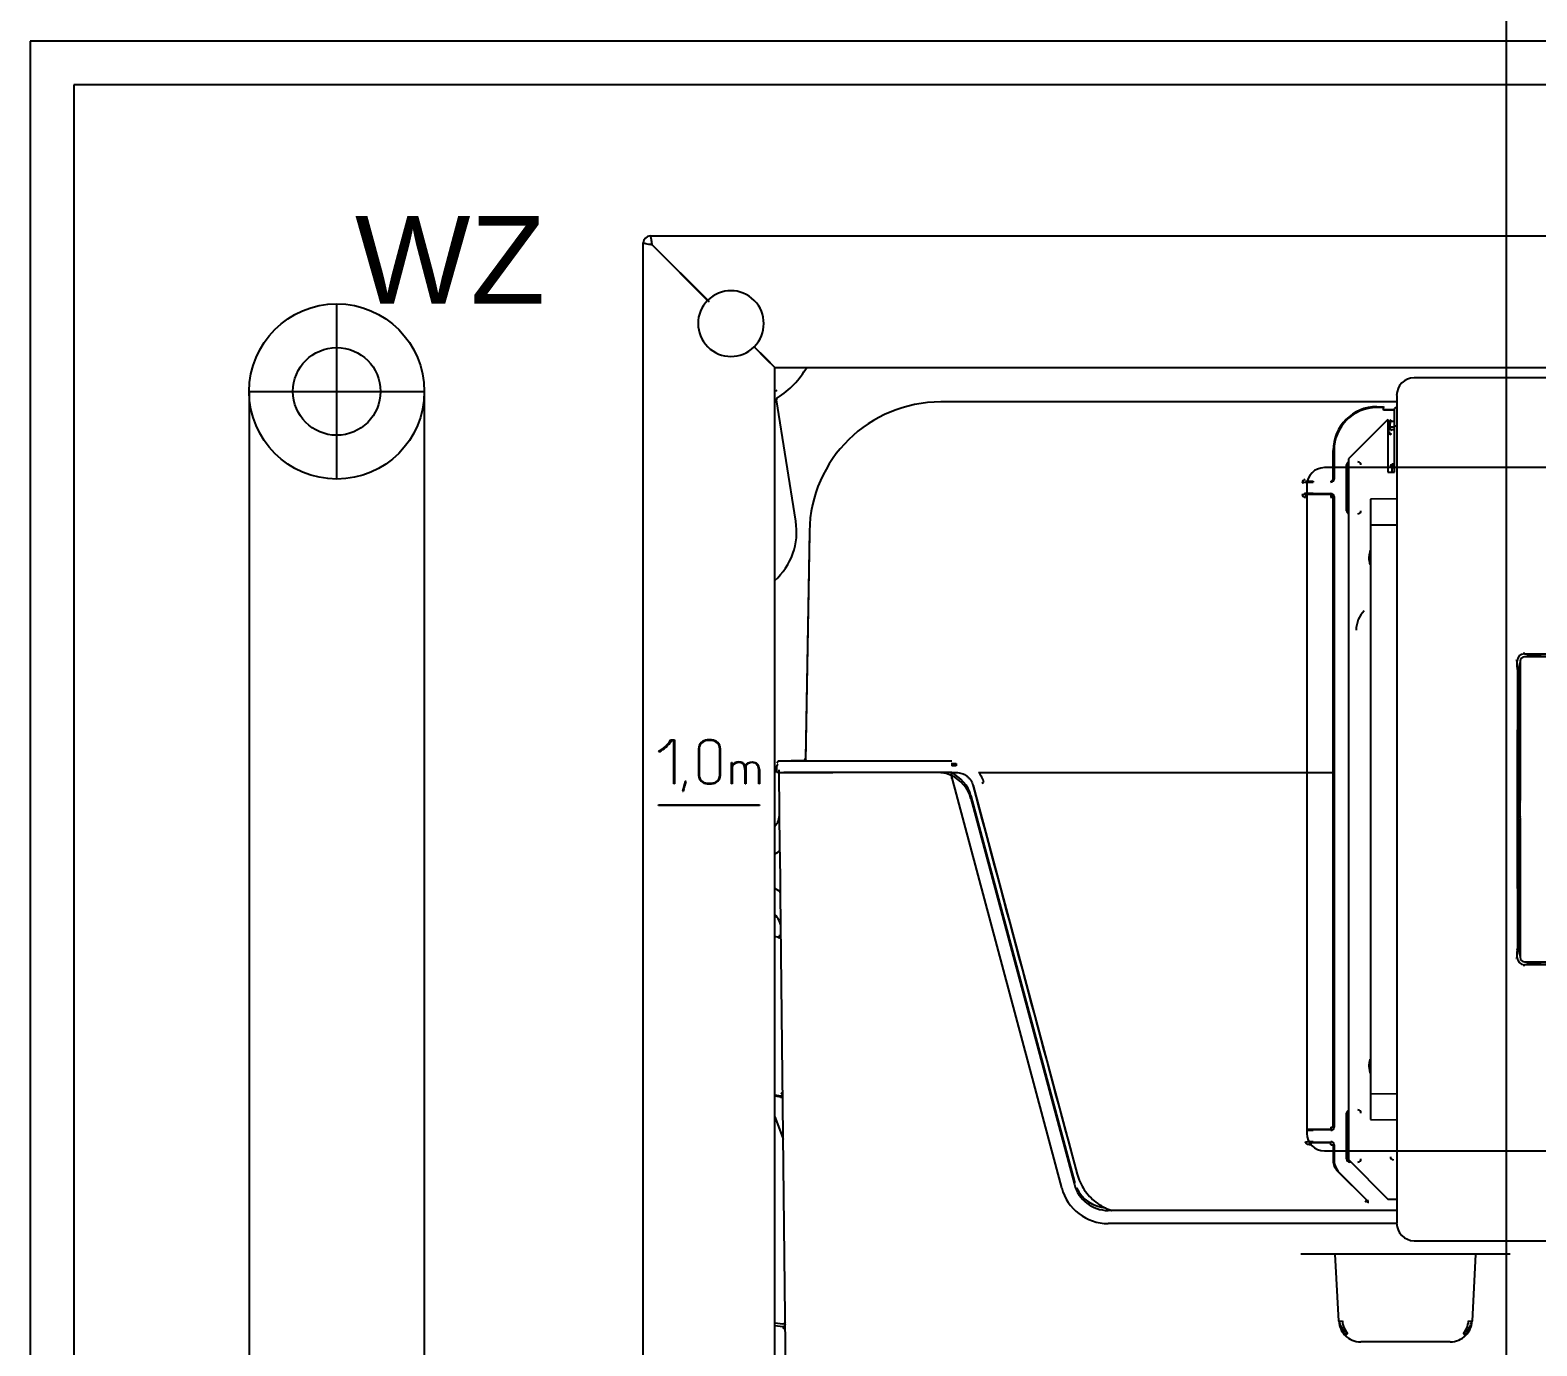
# Model space of a CAD drawing. Header units: millimetres. Extents: x 976 to 9349, y -1578 to 2211.
# Drawn here: x 5811.3 to 5845.7, y 546.95 to 576.99 of the extents above; entities that cross this region are included whole.
import ezdxf

# ---------------------------------------------------------------- set-up
doc = ezdxf.new("R2010")
doc.units = ezdxf.units.MM
for name, color, linetype in [('Inst - woda', 220, 'Continuous'), ('Płytki', 254, 'Continuous'), ('Wbudowane', 175, 'Continuous'), ('Ściany', 7, 'Continuous')]:
    doc.layers.add(name, color=color, linetype=linetype)

# ---------------------------------------------------------------- blocks, each defined once
blk = doc.blocks.new('Z$W@#2519')
at = {"linetype": 'Continuous'}
for p, q in [((15.2, 19.7), (0.4, 19.7)), ((0, 19.3), (0, 0.4)), ((15.6, 0.4), (15.6, 19.3)), ((4.417, 14.9), (4.553, 14.9)), ((7.601, 14.83), (4.42, 14.83)), ((6.7, 14.88), (4.522, 14.88)), ((5.995, 14.89), (4.595, 14.89)), ((4.61, 14.898), (4.602, 14.9)), ((5.998, 14.9), (5.99, 14.898)), ((9.553, 14.9), (6.047, 14.9)), ((6.431, 14.9), (6.516, 14.896)), ((8.892, 14.892), (6.707, 14.892)), ((6.835, 14.887), (6.715, 14.887)), ((7.473, 14.88), (6.85, 14.88)), ((7.473, 14.88), (7.573, 14.88)), ((7.576, 14.88), (7.573, 14.88)), ((7.578, 14.84), (7.578, 14.86)), ((7.621, 14.83), (7.646, 14.835)), ((7.696, 14.836), (7.904, 14.836)), ((7.954, 14.835), (7.979, 14.83)), ((11.18, 14.83), (7.999, 14.83)), ((8.022, 14.86), (8.022, 14.84)), ((8.027, 14.88), (8.024, 14.88)), ((8.027, 14.88), (8.127, 14.88)), ((8.75, 14.88), (8.127, 14.88)), ((8.885, 14.887), (8.765, 14.887)), ((11.078, 14.88), (8.9, 14.88)), ((8.905, 14.893), (9.084, 14.896)), ((9.084, 14.896), (9.169, 14.9)), ((9.61, 14.898), (9.602, 14.9)), ((11.005, 14.89), (9.605, 14.89)), ((10.99, 14.898), (10.998, 14.9)), ((11.047, 14.9), (11.183, 14.9)), ((4.25, 10.979), (4.25, 14.733)), ((4.272, 14.63), (4.272, 14.055)), ((4.32, 14.73), (4.32, 12)), ((11.28, 12), (11.28, 14.73)), ((11.328, 14.055), (11.328, 14.63)), ((11.35, 14.733), (11.35, 10.979)), ((4.265, 14.04), (4.265, 13.96)), ((4.272, 13.945), (4.272, 12.485)), ((11.328, 12.485), (11.328, 13.945)), ((11.335, 13.96), (11.335, 14.04)), ((4.265, 12.47), (4.265, 12.39)), ((11.335, 12.39), (11.335, 12.47)), ((4.272, 12.375), (4.272, 11.95)), ((11.328, 11.95), (11.328, 12.375)), ((4.291, 11.375), (4.295, 11.78)), ((4.32, 11.73), (4.32, 4.97)), ((4.322, 11.9), (4.42, 11.9)), ((4.42, 11.83), (4.345, 11.83)), ((4.42, 11.9), (11.18, 11.9)), ((11.18, 11.83), (4.42, 11.83)), ((4.66, 11.83), (4.66, 11.9)), ((4.75, 11.89), (4.749, 11.9)), ((4.75, 11.84), (4.75, 11.83)), ((4.93, 11.87), (4.77, 11.87)), ((4.77, 11.86), (4.93, 11.86)), ((4.951, 11.9), (4.95, 11.89)), ((4.95, 11.83), (4.95, 11.84)), ((5.04, 11.9), (5.04, 11.83)), ((6.4, 11.89), (6.399, 11.9)), ((6.4, 11.84), (6.4, 11.83)), ((6.58, 11.87), (6.42, 11.87)), ((6.42, 11.86), (6.58, 11.86)), ((6.601, 11.9), (6.6, 11.89)), ((6.6, 11.83), (6.6, 11.84)), ((9, 11.89), (8.999, 11.9)), ((9, 11.84), (9, 11.83)), ((9.18, 11.87), (9.02, 11.87)), ((9.02, 11.86), (9.18, 11.86)), ((9.201, 11.9), (9.2, 11.89)), ((9.2, 11.83), (9.2, 11.84)), ((10.56, 11.9), (10.56, 11.83)), ((10.65, 11.89), (10.649, 11.9)), ((10.65, 11.84), (10.65, 11.83)), ((10.83, 11.87), (10.67, 11.87)), ((10.67, 11.86), (10.83, 11.86)), ((10.851, 11.9), (10.85, 11.89)), ((10.85, 11.83), (10.85, 11.84)), ((10.94, 11.83), (10.94, 11.9)), ((11.18, 11.9), (11.278, 11.9)), ((11.255, 11.83), (11.18, 11.83)), ((11.28, 4.97), (11.28, 11.73)), ((11.305, 11.78), (11.309, 11.375)), ((4.265, 11.355), (4.265, 11.245)), ((4.285, 11.375), (4.291, 11.375)), ((11.315, 11.375), (11.309, 11.375)), ((11.335, 11.245), (11.335, 11.355)), ((4.275, 9.55), (4.29, 11.225)), ((4.285, 11.225), (4.29, 11.225)), ((11.31, 11.225), (11.325, 9.55)), ((11.315, 11.225), (11.31, 11.225)), ((11.342, 10.982), (11.35, 11.25)), ((4.25, 10.949), (4.252, 10.943)), ((4.252, 10.943), (4.252, 9.557)), ((11.35, 10.949), (11.348, 10.943)), ((11.348, 10.943), (11.348, 9.557)), ((4.25, 9.551), (4.252, 9.557)), ((4.25, 4.967), (4.25, 9.521)), ((4.265, 9.433), (4.265, 9.317)), ((4.275, 9.55), (4.275, 9.45)), ((4.275, 9.3), (4.275, 8.677)), ((11.325, 9.45), (11.325, 9.55)), ((11.325, 8.677), (11.325, 9.3)), ((11.335, 9.317), (11.335, 9.433)), ((11.35, 9.551), (11.348, 9.557)), ((11.35, 9.521), (11.35, 4.967)), ((4.275, 8.577), (4.275, 8.677)), ((11.325, 8.677), (11.325, 8.577)), ((4.275, 8.577), (4.275, 8.574)), ((4.276, 8.127), (4.276, 8.573)), ((4.319, 8.572), (4.295, 8.572)), ((11.305, 8.572), (11.281, 8.572)), ((11.324, 8.127), (11.324, 8.573)), ((11.325, 8.574), (11.325, 8.577)), ((4.275, 8.126), (4.275, 8.123)), ((4.275, 8.023), (4.275, 8.123)), ((4.275, 8.023), (4.275, 7.4)), ((4.295, 8.128), (4.319, 8.128)), ((11.281, 8.128), (11.305, 8.128)), ((11.325, 8.123), (11.325, 8.126)), ((11.325, 8.123), (11.325, 8.023)), ((11.325, 7.4), (11.325, 8.023)), ((4.265, 7.383), (4.265, 7.267)), ((4.275, 7.25), (4.275, 7.15)), ((11.325, 7.15), (11.325, 7.25)), ((11.335, 7.267), (11.335, 7.383)), ((4.29, 5.475), (4.275, 7.15)), ((11.325, 7.15), (11.31, 5.475)), ((4.265, 5.455), (4.265, 5.345)), ((4.285, 5.475), (4.29, 5.475)), ((4.285, 5.325), (4.291, 5.325)), ((4.293, 5.096), (4.291, 5.325)), ((11.309, 5.325), (11.307, 5.096)), ((11.315, 5.325), (11.309, 5.325)), ((11.315, 5.475), (11.31, 5.475)), ((11.335, 5.345), (11.335, 5.455)), ((4.42, 4.87), (7.601, 4.87)), ((4.775, 4.846), (4.541, 4.848)), ((4.775, 4.843), (4.775, 4.846)), ((4.795, 4.823), (4.905, 4.823)), ((6.6, 4.83), (4.925, 4.845)), ((4.925, 4.843), (4.925, 4.845)), ((6.695, 4.824), (6.552, 4.822)), ((6.6, 4.83), (6.7, 4.83)), ((6.715, 4.823), (6.835, 4.823)), ((8.755, 4.826), (6.845, 4.826)), ((6.85, 4.83), (7.473, 4.83)), ((7.573, 4.83), (7.473, 4.83)), ((7.573, 4.83), (7.576, 4.83)), ((7.578, 4.864), (7.578, 4.85)), ((7.621, 4.87), (7.646, 4.865)), ((7.696, 4.864), (7.904, 4.864)), ((7.954, 4.865), (7.979, 4.87)), ((7.999, 4.87), (11.18, 4.87)), ((8.022, 4.85), (8.022, 4.864)), ((8.024, 4.83), (8.027, 4.83)), ((8.127, 4.83), (8.027, 4.83)), ((8.127, 4.83), (8.75, 4.83)), ((8.765, 4.823), (8.885, 4.823)), ((8.9, 4.83), (9, 4.83)), ((9.048, 4.822), (8.905, 4.824)), ((10.675, 4.845), (9, 4.83)), ((10.675, 4.843), (10.675, 4.845)), ((10.695, 4.823), (10.805, 4.823)), ((11.059, 4.848), (10.825, 4.846)), ((10.825, 4.843), (10.825, 4.846)), ((4.553, 4.8), (4.417, 4.8)), ((4.595, 4.81), (5.995, 4.81)), ((4.602, 4.8), (4.61, 4.802)), ((5.99, 4.802), (5.998, 4.8)), ((6.047, 4.8), (9.553, 4.8)), ((9.602, 4.8), (9.61, 4.802)), ((9.605, 4.81), (11.005, 4.81)), ((10.998, 4.8), (10.99, 4.802)), ((11.183, 4.8), (11.047, 4.8)), ((0.4, 0), (15.2, 0))]:
    blk.add_line(p, q, dxfattribs=at)
for centre, radius, start, end in [((4.522, 14.63), 0.25, 90, 180), ((4.613, 14.93), 0.213, 179.6976, 182.0901), ((6.715, 14.867), 0.02, 90, 139.4584), ((6.835, 14.867), 0.02, 40.5416, 90), ((8.765, 14.867), 0.02, 90, 139.4584), ((8.885, 14.867), 0.02, 40.5416, 90), ((11.078, 14.63), 0.25, 0, 90), ((11.136, 14.93), 0.0643, 353.0497, 0.9927), ((4.22, 14.703), 0.0472, 80.5333, 91.3345), ((11.38, 14.603), 0.147, 89.5642, 93.018), ((4.285, 14.04), 0.02, 130.5416, 180), ((4.285, 13.96), 0.02, 180, 229.4584), ((11.315, 14.04), 0.02, 0, 49.4584), ((11.315, 13.96), 0.02, 310.5416, 0), ((4.285, 12.47), 0.02, 130.5416, 180), ((4.285, 12.39), 0.02, 180, 229.4584), ((11.315, 12.47), 0.02, 0, 49.4584), ((11.315, 12.39), 0.02, 310.5416, 0), ((4.322, 11.95), 0.05, 180, 270), ((4.345, 11.78), 0.05, 90, 179.4974), ((4.77, 11.89), 0.02, 181, 270), ((4.77, 11.84), 0.02, 90, 180), ((4.93, 11.89), 0.02, 270, 359), ((4.93, 11.84), 0.02, 0, 90), ((6.42, 11.89), 0.02, 181, 270), ((6.42, 11.84), 0.02, 90, 180), ((6.58, 11.89), 0.02, 270, 359), ((6.58, 11.84), 0.02, 0, 90), ((7.8, 12.85), 1.375, 223.7021, 227.6397), ((7.8, 12.85), 1.372, 223.8137, 227.6183), ((7.044, 11.729), 0.2, 147.6382, 149.7807), ((7.8, 12.85), 1.28, 227.9181, 232.8327), ((7.8, 12.85), 1.28, 307.1673, 312.0819), ((7.8, 12.85), 1.372, 312.3817, 316.1863), ((8.556, 11.729), 0.2, 30.2193, 32.3618), ((7.8, 12.85), 1.375, 312.3603, 316.2979), ((9.02, 11.89), 0.02, 181, 270), ((9.02, 11.84), 0.02, 90, 180), ((9.18, 11.89), 0.02, 270, 359), ((9.18, 11.84), 0.02, 0, 90), ((10.67, 11.89), 0.02, 181, 270), ((10.67, 11.84), 0.02, 90, 180), ((10.83, 11.89), 0.02, 270, 359), ((10.83, 11.84), 0.02, 0, 90), ((11.255, 11.78), 0.05, 0.5026, 90), ((11.278, 11.95), 0.05, 270, 0), ((4.285, 11.355), 0.02, 90, 180), ((11.315, 11.355), 0.02, 0, 90), ((4.285, 11.245), 0.02, 180, 270), ((11.315, 11.245), 0.02, 270, 0), ((4.285, 9.433), 0.02, 120, 180), ((4.285, 9.317), 0.02, 180, 240), ((11.315, 9.433), 0.02, 0, 60), ((11.315, 9.317), 0.02, 300, 0), ((4.285, 7.383), 0.02, 120, 180), ((4.285, 7.267), 0.02, 180, 240), ((11.315, 7.383), 0.02, 0, 60), ((11.315, 7.267), 0.02, 300, 0), ((4.285, 5.455), 0.02, 90, 180), ((4.285, 5.345), 0.02, 180, 270), ((11.315, 5.455), 0.02, 0, 90), ((11.315, 5.345), 0.02, 270, 0), ((4.22, 4.997), 0.0474, 268.6717, 279.4203), ((4.543, 5.098), 0.25, 180.4982, 206.9482), ((4.543, 5.098), 0.25, 245.7045, 269.5029), ((4.795, 4.843), 0.02, 180, 270), ((4.905, 4.843), 0.02, 270, 0), ((6.715, 4.843), 0.02, 220.5416, 270), ((6.835, 4.843), 0.02, 270, 319.4584), ((7.949, 4.862), 0.371, 178.8152, 179.693), ((7.651, 4.862), 0.371, 0.307, 1.1848), ((8.765, 4.843), 0.02, 220.5416, 270), ((8.885, 4.843), 0.02, 270, 319.4584), ((10.695, 4.843), 0.02, 180, 270), ((10.805, 4.843), 0.02, 270, 0), ((11.057, 5.098), 0.25, 270.4971, 294.2955), ((11.057, 5.098), 0.25, 333.0518, 359.5018), ((11.38, 5.097), 0.147, 266.9848, 270.4348), ((4.613, 4.77), 0.213, 177.9099, 180.3024), ((11.136, 4.77), 0.0647, 359.0133, 6.9072)]:
    blk.add_arc(centre, radius, start, end, dxfattribs=at)
for centre, major_axis, ratio, start_param, end_param in [((0.4, 19.3), (0.283, -0.283), 0.999695, 2.356347, 3.926839), ((15.2, 19.3), (-0.283, -0.283), 0.999695, 2.356347, 3.926839), ((4.417, 14.733), (0.118, -0.118), 0.999924, 2.356233, 3.926953), ((4.42, 14.73), (0.0707, -0.0707), 0.999695, 2.356347, 3.926839), ((4.553, 14.9), (0.05, 0), 0.008727, 0.05236, 1.570796), ((4.595, 14.91), (0.0142, 0.0142), 0.997265, 2.882633, 3.925621), ((4.61, 14.878), (0, 0.0117), 1, -0.072917, -0.000457), ((5.99, 14.878), (0, 0.02), 1, 0.000457, 0.072917), ((5.995, 14.91), (-0.0142, 0.0142), 0.997265, 2.357564, 3.396668), ((6.047, 14.9), (-0.05, 0), 0.008727, 4.712389, 6.230825), ((6.707, 14.872), (0.0141, -0.0141), 0.999695, 2.356347, 3.523435), ((7.576, 14.86), (0, -0.02), 0.087489, 1.570796, 3.141593), ((7.58, 14.84), (0, -0.02), 0.087489, 4.712389, 5.235988), ((7.601, 14.83), (0.02, 0), 0.017455, 4.712389, 6.195919), ((7.696, 14.835), (-0.05, 0), 0.017455, 4.712389, 6.195919), ((7.904, 14.835), (0.05, 0), 0.017455, 0.087266, 1.570796), ((7.999, 14.83), (-0.02, 0), 0.017455, 0.087266, 1.570796), ((8.024, 14.86), (0, 0.02), 1, 0, 1.570796), ((8.02, 14.84), (0, 0.0101), 1, 3.291983, 4.712389), ((8.892, 14.872), (-0.0141, -0.0141), 0.999695, 2.759751, 3.926839), ((9.553, 14.9), (0.05, 0), 0.008727, 0.05236, 1.570796), ((9.605, 14.91), (0.0142, 0.0142), 0.997265, 2.886517, 3.925621), ((9.61, 14.878), (0, 0.0117), 1, -0.072917, -0.000457), ((10.99, 14.878), (0, 0.02), 1, 0.000457, 0.072917), ((11.047, 14.9), (-0.05, 0), 0.008727, 4.712389, 6.230825), ((11.005, 14.91), (-0.0142, 0.0142), 0.997265, 2.357564, 3.400551), ((11.18, 14.73), (-0.0707, -0.0707), 0.999695, 2.356347, 3.926839), ((11.183, 14.733), (-0.118, -0.118), 0.999924, 2.356233, 3.926953), ((4.42, 12), (0.0707, 0.0707), 0.999695, 2.356347, 3.926839), ((4.42, 11.73), (0.0707, -0.0707), 0.999695, 2.356347, 3.926839), ((11.18, 12), (-0.0707, 0.0707), 0.999695, 2.356347, 3.926839), ((11.18, 11.73), (-0.0707, -0.0707), 0.999695, 2.356347, 3.926839), ((4.25, 10.979), (0, -0.03), 0.008727, 4.712389, 6.248279), ((11.35, 10.979), (0, -0.03), 0.008727, 0.034907, 1.570796), ((4.25, 9.521), (0, 0.03), 1, 0.000305, 1.570796), ((11.35, 9.521), (0, 0.000262), 1, -1.570796, -0.000305), ((4.295, 8.574), (-0.02, 0), 0.087489, 0, 1.570796), ((11.305, 8.574), (-0.02, 0), 0.087489, 1.570796, 3.141593), ((4.295, 8.126), (0.02, 0), 0.087489, 1.570796, 3.141593), ((11.305, 8.126), (0.02, 0), 0.087489, 0, 1.570796), ((4.417, 4.967), (0.118, 0.118), 0.999924, 2.356233, 3.926953), ((4.42, 4.97), (0.0707, 0.0707), 0.999695, 2.356347, 3.926839), ((6.707, 4.846), (0.0141, 0.0141), 0.999695, 3.255485, 3.926839), ((7.576, 4.85), (0, -0.02), 0.087489, 0, 1.570796), ((7.601, 4.87), (0.02, 0), 0.017455, 0.087266, 1.570796), ((7.696, 4.865), (-0.05, 0), 0.017455, 0.087266, 1.570796), ((7.904, 4.865), (-0.05, 0), 0.017455, 1.570796, 3.054326), ((7.999, 4.87), (-0.02, 0), 0.017455, 4.712389, 6.195919), ((8.024, 4.85), (0, 0.00175), 1, 1.570796, 3.141593), ((8.892, 4.846), (-0.0141, 0.0141), 0.999695, 2.356347, 3.0277), ((11.18, 4.97), (-0.0707, 0.0707), 0.999695, 2.356347, 3.926839), ((11.183, 4.967), (-0.118, 0.118), 0.999924, 2.356233, 3.926953), ((4.553, 4.8), (0.05, 0), 0.008727, 4.712389, 6.230825), ((4.595, 4.79), (0.0142, -0.0142), 0.997265, 2.357564, 3.400552), ((4.61, 4.822), (0, -0.02), 0.052408, 0.008727, 0.94845), ((5.99, 4.822), (0, -0.02), 0.052408, 5.334735, 6.274459), ((5.995, 4.79), (-0.0142, -0.0142), 0.997265, 2.886518, 3.925621), ((6.047, 4.8), (-0.05, 0), 0.008727, 0.05236, 1.570796), ((9.553, 4.8), (0.05, 0), 0.008727, 4.712389, 6.230825), ((9.605, 4.79), (0.0142, -0.0142), 0.997265, 2.357564, 3.396668), ((9.61, 4.822), (0, -0.02), 0.052408, 0.008727, 0.94845), ((10.99, 4.822), (0, 0.0117), 1, 3.068676, 3.141135), ((11.047, 4.8), (0.05, 0), 0.008727, 3.193953, 4.712389), ((11.005, 4.79), (-0.0142, -0.0142), 0.997265, 2.882633, 3.925621), ((0.4, 0.4), (0.283, 0.283), 0.999695, 2.356347, 3.926839), ((15.2, 0.4), (-0.283, 0.283), 0.999695, 2.356347, 3.926839)]:
    blk.add_ellipse(centre, major_axis=major_axis, ratio=ratio, start_param=start_param, end_param=end_param, dxfattribs=at)
blk = doc.blocks.new('Z$W@#24225')
at = {"linetype": 'Continuous'}
for p, q in [((0.16, 116.62), (49.84, 116.62)), ((0, 9.12), (0, 116.46)), ((0.202, 116.42), (0.2, 116.418)), ((0.2, 116.418), (1.469, 115.149)), ((1.471, 115.151), (0.202, 116.42)), ((1.469, 115.149), (1.504, 115.114)), ((1.506, 115.116), (1.471, 115.151)), ((2.529, 114.089), (2.8, 113.818)), ((2.802, 113.82), (2.531, 114.091)), ((2.8, 113.818), (3, 113.618)), ((3.002, 113.62), (2.802, 113.82)), ((3, 17.12), (3, 113.618)), ((3.002, 113.62), (46.998, 113.62)), ((32.4, 113.38), (17.6, 113.38)), ((3.027, 113.08), (3.053, 113.098)), ((3.481, 110.107), (3.039, 112.875)), ((17.2, 112.98), (17.2, 94.08)), ((17.2, 112.83), (6.791, 112.83)), ((16.75, 112.722), (16.9, 112.722)), ((16.9, 112.702), (16.75, 112.702)), ((16.9, 112.783), (16.9, 112.782)), ((16.9, 112.723), (16.9, 112.722)), ((16.9, 112.717), (16.9, 112.722)), ((16.9, 112.717), (16.9, 112.702)), ((16.9, 112.642), (16.9, 112.702)), ((16.9, 112.656), (17.15, 112.656)), ((17.15, 112.642), (16.9, 112.642)), ((17.2, 112.73), (17.15, 112.68)), ((17.15, 112.28), (17.15, 112.68)), ((17, 112.43), (16.1, 111.53)), ((17, 112.43), (17, 111.23)), ((17.006, 112.342), (17.026, 112.342)), ((17.006, 112.156), (17.026, 112.156)), ((17.03, 112.395), (17.076, 112.395)), ((17.05, 112.395), (17.05, 112.4)), ((17.05, 112.18), (17.05, 112.34)), ((17.05, 112.26), (17.15, 112.26)), ((17.076, 112.392), (17.076, 112.412)), ((17.1, 112.39), (17.15, 112.39)), ((17.15, 112.19), (17.1, 112.19)), ((17.15, 111.23), (17.15, 112.28)), ((17.2, 112.28), (17.15, 112.28)), ((17.076, 112.086), (17.076, 112.106)), ((15.75, 111.07), (15.75, 111.722)), ((15.77, 111.722), (15.77, 111.07)), ((16.1, 111.53), (16.1, 95.53)), ((16.058, 110.346), (16.058, 111.394)), ((16.08, 111.37), (16.078, 111.394)), ((16.078, 111.394), (16.078, 110.346)), ((16.08, 110.37), (16.08, 111.37)), ((17, 111.23), (17.15, 111.23)), ((17.056, 111.344), (17.076, 111.344)), ((17.1, 111.23), (17.1, 111.32)), ((17.126, 111.394), (17.126, 111.414)), ((17.15, 111.37), (17.15, 111.37)), ((15.097, 111.003), (15.093, 111.007)), ((15.297, 111.02), (15.297, 111)), ((15.7, 111.02), (15.7, 111)), ((15.095, 110.735), (15.097, 110.737)), ((15.117, 110.717), (15.115, 110.715)), ((15.115, 110.715), (15.115, 110.65)), ((15.297, 110.74), (15.7, 110.74)), ((15.7, 110.72), (15.297, 110.72)), ((15.695, 110.715), (15.695, 110.65)), ((15.75, 96.27), (15.75, 110.67)), ((15.77, 110.67), (15.77, 96.27)), ((17.2, 110.617), (16.6, 110.613)), ((16.6, 110.613), (16.6, 110.021)), ((3.792, 109.883), (3.701, 104.687)), ((3.792, 109.823), (3.701, 104.627)), ((16.6, 110.021), (17.2, 110.024)), ((16.6, 110.021), (16.6, 97.039)), ((0.624, 105.112), (0.71, 105.112)), ((0.695, 105.096), (0.643, 105.096)), ((0.695, 104.113), (0.695, 105.096)), ((0.71, 105.112), (0.71, 104.113)), ((1.56, 105.113), (1.46, 105.113)), ((1.56, 105.097), (1.46, 105.097)), ((0.366, 104.845), (0.35, 104.854)), ((1.26, 104.912), (1.26, 104.312)), ((1.275, 104.912), (1.275, 104.312)), ((1.745, 104.312), (1.745, 104.912)), ((1.76, 104.312), (1.76, 104.912)), ((2.011, 104.113), (2.011, 104.601)), ((2.011, 104.601), (2.027, 104.601)), ((2.027, 104.601), (2.026, 104.529)), ((3.65, 104.64), (3.099, 104.631)), ((7.047, 104.591), (7.047, 104.577)), ((2.027, 104.496), (2.027, 104.113)), ((2.323, 104.113), (2.323, 104.393)), ((2.339, 104.514), (2.339, 104.113)), ((2.635, 104.113), (2.635, 104.44)), ((2.651, 104.44), (2.651, 104.113)), ((3.06, 104.43), (3.05, 104.43)), ((3.101, 104.37), (3.05, 104.37)), ((3.101, 104.37), (3.1, 104.43)), ((3.12, 102.621), (3.1, 104.37)), ((3.1, 104.37), (4.329, 104.37)), ((7.047, 104.37), (3.206, 104.37)), ((6.707, 104.37), (4.329, 104.37)), ((7.028, 104.363), (7.047, 104.29)), ((7.028, 104.303), (9.551, 94.885)), ((7.047, 104.572), (7.143, 104.572)), ((7.047, 104.572), (7.047, 104.522)), ((7.143, 104.522), (7.047, 104.522)), ((7.047, 104.37), (7.143, 104.37)), ((7.047, 104.232), (7.047, 104.37)), ((7.143, 104.572), (7.143, 104.522)), ((7.663, 104.37), (15.699, 104.37)), ((0.71, 104.113), (0.695, 104.113)), ((0.896, 103.942), (0.912, 103.942)), ((0.972, 104.165), (0.958, 104.17)), ((1.46, 104.128), (1.56, 104.128)), ((1.46, 104.113), (1.56, 104.113)), ((2.027, 104.113), (2.011, 104.113)), ((2.339, 104.113), (2.323, 104.113)), ((2.651, 104.113), (2.635, 104.113)), ((7.528, 104.074), (9.906, 95.2)), ((0.35, 103.613), (0.35, 103.628)), ((0.35, 103.628), (2.65, 103.628)), ((2.65, 103.613), (0.35, 103.613)), ((2.65, 103.628), (2.65, 103.613)), ((7.479, 103.837), (9.841, 95.023)), ((7.479, 103.777), (9.841, 94.963)), ((3.257, 90.568), (3.131, 101.601)), ((3.11, 100.594), (3.11, 100.612)), ((3, 97.012), (3.143, 96.987)), ((16.6, 97.039), (16.6, 96.447)), ((16.6, 97.039), (17.2, 97.036)), ((3, 96.991), (3.14, 96.967)), ((3.184, 96.938), (3.165, 96.938)), ((3, 96.506), (3.175, 96.042)), ((16.058, 95.546), (16.058, 96.594)), ((16.078, 96.594), (16.078, 95.546)), ((16.08, 95.57), (16.08, 96.57)), ((16.6, 96.447), (17.2, 96.443)), ((3.175, 96.042), (3.195, 95.988)), ((15.7, 96.22), (15.246, 96.22)), ((15.297, 96.22), (15.7, 96.22)), ((15.297, 96.22), (15.297, 96.2)), ((15.7, 96.27), (15.7, 96.22)), ((15.7, 96.2), (15.7, 96.22)), ((15.75, 96.27), (15.75, 96.27)), ((15.25, 95.92), (15.7, 95.92)), ((15.25, 95.869), (15.25, 95.92)), ((15.297, 95.94), (15.297, 95.92)), ((15.7, 95.92), (15.297, 95.92)), ((15.7, 95.92), (15.7, 95.94)), ((15.7, 95.869), (15.7, 95.92)), ((15.75, 95.87), (15.75, 95.514)), ((15.77, 95.87), (15.77, 95.514)), ((16.1, 95.53), (17, 94.63)), ((16.128, 95.496), (16.134, 95.496)), ((16.154, 95.476), (16.128, 95.476)), ((15.852, 95.264), (16.515, 94.602)), ((15.853, 95.265), (15.867, 95.279)), ((16.516, 94.602), (15.853, 95.265)), ((16.516, 94.602), (16.53, 94.616)), ((17, 94.63), (17.2, 94.63)), ((17.215, 94.37), (10.614, 94.37)), ((16.55, 94.576), (16.489, 94.576)), ((17.2, 94.07), (10.614, 94.07)), ((17.6, 93.68), (32.4, 93.68)), ((19.791, 93.37), (15.009, 93.37)), ((15.879, 91.844), (15.799, 93.37)), ((19.001, 93.37), (18.921, 91.844)), ((3, 91.801), (3.189, 91.784)), ((3, 91.741), (3.189, 91.724)), ((16.019, 91.582), (15.929, 91.712)), ((16.019, 91.522), (15.929, 91.652)), ((16.001, 91.686), (16.077, 91.557)), ((18.723, 91.557), (18.799, 91.686)), ((18.871, 91.712), (18.781, 91.582)), ((18.871, 91.652), (18.781, 91.522)), ((18.421, 91.37), (16.379, 91.37))]:
    blk.add_line(p, q, dxfattribs=at)
for centre, radius, start, end in [((0.16, 116.46), 0.16, 90, 180), ((2, 114.62), 0.75, 315.108, 134.892), ((2, 114.62), 0.75, 135.108, 314.892), ((2, 114.62), 2, 302.0543, 330), ((15.112, 110.987), 0.069, 89.68, 180.3168), ((15.114, 110.72), 0.0696, 180.9416, 270.6572), ((2, 109.87), 1.5, 311.8103, 9.0847), ((17.1, 109.27), 0.533, 159.857, 196.6893), ((16.9, 107.621), 0.625, 135, 180), ((0.039, 105.459), 0.679, 297.2232, 329.3732), ((0.053, 105.467), 0.697, 296.6955, 327.8174), ((1.46, 104.912), 0.2, 90, 180), ((1.46, 104.912), 0.185, 90, 180), ((1.56, 104.912), 0.2, 0, 90), ((1.56, 104.912), 0.185, 0, 90), ((2.181, 104.43), 0.183, 119.5283, 147.3258), ((2.182, 104.417), 0.195, 61.5616, 117.938), ((2.181, 104.416), 0.18, 61.7816, 117.493), ((2.206, 104.483), 0.126, 18.4071, 57.1004), ((3.1, 104.581), 0.05, 91.0107, 179.9894), ((5.789, -3140.085), 3244.717, 89.977797, 90.047506), ((3.681, 102.592), 2.048, 88.5145, 90.8645), ((4.8, 260.483), 155.847, 269.60802, 269.74711), ((1.46, 104.312), 0.2, 180, 270), ((1.46, 104.312), 0.185, 180, 270), ((1.56, 104.312), 0.185, 270, 0), ((1.56, 104.312), 0.2, 270, 0), ((2.182, 104.429), 0.169, 119.6172, 156.5693), ((2.464, 104.443), 0.171, 358.8773, 42.6898), ((2.467, 104.444), 0.184, 358.8096, 43.2128), ((3.1, 104.521), 0.05, 130.6588, 179.9894), ((6.707, 103.57), 0.8, 66.3178, 90), ((6.707, 103.63), 0.8, 15, 66.3178), ((6.707, 103.57), 0.8, 15, 66.3178), ((7.663, 104.369), 0.000731, 87.6508, 125.3925), ((7.123, 103.957), 0.68, 15.6291, 37.4278), ((2.192, 103.715), 1.315, 159.7906, 170.0869), ((2.192, 103.715), 1.3, 159.787, 169.9714), ((4042.424, 1180.926), 4176.124, 194.942846, 195.062246), ((2.711, 103.42), 0.4, 316.3123, 0.65), ((2.812, 103.38), 0.3, 308.8304, 311.4727), ((-51.435, 101.492), 54.567, 0.1144, 1.1856), ((2.74, 100.82), 0.4, 0.65, 49.5062), ((99.68, 370.49), 286.652, 250.2891, 250.31255), ((2.779, 100.567), 0.335, 7.7391, 12.5047), ((3.093, 100.607), 0.05, 4.603, 35.1398), ((17.1, 97.67), 0.533, 163.3107, 200.143), ((3.134, 96.997), 0.05, 0.65, 80), ((3.135, 96.937), 0.03, 0.65, 80), ((3.134, 96.937), 0.05, 0.65, 80), ((15.904, 95.496), 0.5, 66.9686, 69.4371), ((16.69, 95.43), 0.65, 155.1824, 159.7875), ((10.614, 95.23), 0.8, 195, 196.6161), ((10.614, 95.17), 0.8, 195, 270), ((10.614, 95.17), 1.1, 195, 270), ((10.614, 95.23), 0.8, 205.4859, 266.3769), ((16.482, 94.624), 0.0477, 274.4758, 336.7641), ((3.193, 91.834), 0.05, 265, 354.3377), ((3.193, 91.774), 0.05, 265, 0.65), ((16.379, 91.87), 0.5, 183, 205.9047), ((16.379, 91.93), 0.5, 189.915, 205.9047), ((16.379, 91.87), 0.5, 205.9047, 212.9212), ((16.379, 91.869), 0.42, 183, 205.9047), ((16.379, 91.87), 0.5, 218.0867, 224.0581), ((16.379, 91.93), 0.5, 224.0581, 230.6246), ((16.379, 91.87), 0.5, 224.0581, 270), ((18.421, 91.87), 0.5, 270, 315.9419), ((18.421, 91.93), 0.5, 309.3754, 315.9419), ((18.421, 91.87), 0.5, 315.9419, 335.1983), ((18.421, 91.869), 0.42, 334.0953, 357), ((18.421, 91.87), 0.5, 334.0953, 357), ((18.421, 91.93), 0.5, 334.0953, 350.085)]:
    blk.add_arc(centre, radius, start, end, dxfattribs=at)
for centre, major_axis, ratio, start_param, end_param in [((17.6, 112.98), (0.283, -0.283), 0.999695, 2.356347, 3.926839), ((6.792, 109.83), (2.679, -1.351), 0.999812, 2.037942, 3.591136), ((16.75, 111.722), (0.895, -0.447), 0.999817, 2.03449, 3.605134), ((16.75, 111.722), (0.877, -0.438), 0.99981, 2.03449, 3.605134), ((17.076, 112.342), (0.0699, -0.007), 0.996157, 1.670597, 3.240633), ((17.076, 112.156), (0.0499, 0.0499), 0.992433, 2.359993, 3.923193), ((17.076, 112.342), (0.0501, -0.005), 0.99311, 1.670597, 3.240633), ((17.076, 112.156), (0.0358, 0.0358), 0.986483, 2.359993, 3.923193), ((17.1, 112.34), (0.0499, -0.005), 0.996157, 1.670597, 3.240633), ((17.1, 112.24), (0.0356, 0.0356), 0.992433, 2.359993, 3.923193), ((16.128, 111.394), (0.007, -0.0699), 0.996157, 3.447097, 4.612588), ((16.314, 111.394), (-0.0499, -0.0499), 0.992433, 2.359993, 3.923193), ((16.13, 111.37), (0.005, -0.0499), 0.996157, 3.685312, 4.612588), ((17.126, 111.344), (0.0499, -0.0499), 0.992433, 2.359993, 3.923193), ((17.126, 111.344), (0.0358, -0.0358), 0.986483, 2.359993, 3.923193), ((17.15, 111.32), (0.0356, -0.0356), 0.992433, 2.359993, 3.923193), ((15.043, 111.007), (0.05, 0.0004), 0.412273, 4.709132, 6.264028), ((15.297, 111.003), (-0.2, 0), 0.01571, 0.017453, 1.570796), ((15.297, 111.023), (-0.18, 0), 0.017455, 0.017453, 1.570796), ((15.7, 111.07), (-0.0495, 0.0495), 0.999695, 2.356347, 3.926839), ((15.7, 111.07), (-0.0354, 0.0354), 0.999452, 2.356347, 3.926839), ((15.045, 110.735), (0.05, 0.0003), 0.322881, 4.710466, 6.264744), ((15.297, 110.737), (-0.2, 0), 0.01571, 4.712389, 6.265732), ((15.297, 110.717), (-0.18, 0), 0.017455, 4.712389, 6.265732), ((15.695, 110.665), (-0.0354, 0.0354), 0.999695, 3.927143, 5.497635), ((15.695, 110.665), (0.05, 0.0003), 0.300065, 4.710741, 6.264889), ((15.7, 110.67), (-0.0495, -0.0495), 0.999695, 2.356347, 3.926839), ((15.7, 110.67), (-0.0354, -0.0354), 0.999452, 2.356347, 3.926839), ((16.13, 110.43), (0.005, 0.0499), 0.996157, 1.670597, 2.597873), ((16.128, 110.346), (0.007, 0.0699), 0.996157, 1.670597, 2.836088), ((16.314, 110.346), (-0.0499, 0.0499), 0.992433, 2.359993, 3.923193), ((3.651, 104.688), (0.05, 0), 0.999848, 4.712389, 6.265735), ((15.699, 104.371), (0.05, 0), 0.01021, 4.712388, 6.265731), ((7.778, 104.14), (-0.0483, -0.0129), 0.002866, 0.019655, 1.570028), ((2.72, 102.616), (-0.4, -0.005), 0.382019, 2.342374, 3.141593), ((2.731, 101.596), (0.4, 0.005), 0.402549, 0, 0.83009), ((3.092, 100.628), (-0.05, -0.0006), 0.242043, 3.141593, 4.692189), ((16.128, 96.594), (0.007, -0.0699), 0.996157, 3.447097, 4.612588), ((16.128, 96.594), (0.005, -0.0501), 0.99311, 3.626252, 4.612588), ((16.13, 96.57), (0.005, -0.0499), 0.996157, 3.685312, 4.612588), ((16.314, 96.594), (-0.0499, -0.0499), 0.992433, 2.359993, 3.923193), ((15.297, 96.203), (-0.2, 0), 0.01571, 0.771135, 1.570796), ((15.7, 96.27), (-0.0495, 0.0495), 0.999695, 2.356347, 3.926839), ((15.7, 96.27), (0.05, 0), 0.002967, 4.712389, 6.265732), ((15.118, 95.939), (-0.05, -0.0001), 0.002967, 1.570788, 2.366099), ((15.297, 95.937), (-0.2, 0), 0.01571, 4.712389, 5.507696), ((15.7, 95.87), (-0.0495, -0.0495), 0.999695, 2.356347, 3.926839), ((15.7, 95.87), (-0.05, 0), 0.002967, 1.570796, 3.124139), ((16.1, 95.514), (-0.059, -0.348), 0.992982, 4.880309, 5.667511), ((16.1, 95.515), (0.054, 0.328), 0.994251, 1.734516, 2.521718), ((16.128, 95.546), (0.007, 0.0699), 0.996157, 1.670597, 3.240633), ((16.128, 95.546), (0.005, 0.0501), 0.99311, 1.670597, 3.240633), ((16.13, 95.63), (0.005, 0.0499), 0.996157, 1.670597, 2.597873), ((16.314, 95.546), (-0.0499, 0.0499), 0.992433, 2.359993, 3.923193), ((17.126, 95.596), (0.0499, 0.0499), 0.992433, 2.359993, 3.923193), ((16.479, 94.567), (-0.0353, -0.0354), 0.002098, 1.568698, 3.054326), ((16.48, 94.567), (-0.0702, 0.0087), 0.990032, 2.811865, 4.045153), ((17.6, 94.08), (0.283, 0.283), 0.999695, 2.356347, 3.926839), ((3.194, 91.674), (0.0055, -0.0507), 0.001464, 3.141303, 4.729486), ((3.194, 91.672), (-0.05, -0.0006), 0.017451, 3.141593, 4.712191), ((15.959, 91.848), (-0.0799, -0.0042), 0.008715, 0, 1.57034), ((16.077, 91.578), (-0.0575, -0.0556), 0.195451, 0, 1.383876), ((18.723, 91.578), (0.0575, -0.0556), 0.195451, 4.89931, 6.283185), ((18.841, 91.848), (0.0799, -0.0042), 0.008715, 4.712846, 6.283185)]:
    blk.add_ellipse(centre, major_axis=major_axis, ratio=ratio, start_param=start_param, end_param=end_param, dxfattribs=at)
for points, knots in [([(0.202, 116.42), (0.2, 116.433), (0.197, 116.459), (0.193, 116.484), (0.19, 116.509), (0.186, 116.532), (0.183, 116.552), (0.179, 116.571), (0.176, 116.587), (0.172, 116.6), (0.169, 116.61), (0.165, 116.617), (0.162, 116.62), (0.16, 116.62)], [0, 0, 0, 0, 0.125, 0.25, 0.25, 0.375, 0.5, 0.5, 0.625, 0.75, 0.75, 0.875, 1, 1, 1, 1]), ([(0.2, 116.418), (0.174, 116.421), (0.148, 116.425), (0.099, 116.432), (0.077, 116.436), (0.04, 116.443), (0.025, 116.446), (0.005, 116.453), (0, 116.457), (0, 116.46)], [0, 0, 0, 0, 0.25, 0.25, 0.5, 0.5, 0.75, 0.75, 1, 1, 1, 1]), ([(3.061, 112.925), (3.053, 112.92), (3.046, 112.912), (3.038, 112.894), (3.037, 112.884), (3.039, 112.875)], [0, 0, 0, 0, 0.5, 0.5, 1, 1, 1, 1]), ([(2.326, 104.523), (2.366, 104.582), (2.419, 104.612), (2.534, 104.612), (2.574, 104.598), (2.601, 104.57)], [0, 0, 0, 0, 0.560976, 0.560976, 1, 1, 1, 1]), ([(2.59, 104.559), (2.566, 104.584), (2.532, 104.596), (2.454, 104.596), (2.427, 104.59), (2.379, 104.563), (2.358, 104.542), (2.339, 104.514)], [0, 0, 0, 0, 0.399395, 0.399395, 0.699698, 0.699698, 1, 1, 1, 1]), ([(7.143, 104.37), (7.187, 104.37), (7.23, 104.363), (7.313, 104.335), (7.351, 104.314), (7.403, 104.274), (7.419, 104.26), (7.449, 104.228), (7.462, 104.211), (7.487, 104.175), (7.497, 104.156), (7.515, 104.116), (7.523, 104.096), (7.528, 104.074)], [0, 0, 0, 0, 0.25, 0.25, 0.5, 0.5, 0.625, 0.625, 0.75, 0.75, 0.875, 0.875, 1, 1, 1, 1]), ([(3.093, 100.64), (3.097, 100.628), (3.101, 100.616), (3.108, 100.598), (3.11, 100.592), (3.11, 100.594)], [0, 0, 0, 0, 0.5, 0.5, 1, 1, 1, 1]), ([(15.246, 96.22), (15.229, 96.221), (15.212, 96.221), (15.187, 96.219), (15.179, 96.218), (15.168, 96.215), (15.164, 96.213), (15.158, 96.21), (15.157, 96.209), (15.154, 96.206), (15.153, 96.204), (15.153, 96.201)], [0, 0, 0, 0, 0.5, 0.5, 0.75, 0.75, 0.875, 0.875, 0.9375, 0.9375, 1, 1, 1, 1]), ([(15.25, 95.869), (15.237, 95.869), (15.223, 95.87), (15.196, 95.872), (15.182, 95.875), (15.156, 95.884), (15.143, 95.891), (15.124, 95.911), (15.118, 95.925), (15.118, 95.939)], [0, 0, 0, 0, 0.25, 0.25, 0.5, 0.5, 0.75, 0.75, 1, 1, 1, 1]), ([(9.906, 95.2), (9.923, 95.136), (9.945, 95.075), (9.999, 94.956), (10.031, 94.899), (10.104, 94.789), (10.145, 94.738), (10.234, 94.643), (10.282, 94.599), (10.361, 94.539), (10.388, 94.519), (10.443, 94.484), (10.471, 94.467), (10.557, 94.421), (10.617, 94.395), (10.686, 94.372), (10.693, 94.37), (10.699, 94.367)], [0, 0, 0, 0, 0.125, 0.125, 0.25, 0.25, 0.375, 0.375, 0.5, 0.5, 0.5625, 0.5625, 0.625, 0.625, 0.75, 0.75, 0.7632579, 0.7632579, 0.7632579, 0.7632579])]:
    blk.add_open_spline(points, degree=3, knots=knots, dxfattribs=at)
for points in [[(2.323, 104.393), (2.313, 104.526), (2.296, 104.555), (2.266, 104.575)], [(3.05, 104.37), (3.05, 104.42), (3.05, 104.471), (3.05, 104.521)]]:
    blk.add_open_spline(points, degree=3, dxfattribs=at)

msp = doc.modelspace()

# ---------------------------------------------------------------- linework, layer by layer
at = {"layer": 'Inst - woda'}
for p, q in [((5818.295, 566.743), (5818.295, 570.743)), ((5818.295, 566.743), (5818.295, 570.743)), ((5816.295, 568.743), (5820.295, 568.743)), ((5816.295, 568.743), (5820.295, 568.743)), ((5816.295, 568.743), (5816.295, 455.743)), ((5820.295, 568.743), (5820.295, 455.743))]:
    msp.add_line(p, q, dxfattribs=at)
for radius in [2, 1]:
    msp.add_circle((5818.295, 568.743), radius, dxfattribs=at)
at = {"layer": 'Płytki'}
for p, q in [((5844.995, 712.443), (5844.995, 576.243)), ((5811.295, 576.743), (5811.295, 456.743)), ((5890.295, 576.743), (5811.295, 576.743)), ((5844.995, 576.743), (5844.995, 456.743))]:
    msp.add_line(p, q, dxfattribs=at)
at = {"layer": 'Ściany'}
for p, q in [((5889.295, 575.743), (5812.295, 575.743)), ((5812.295, 575.743), (5812.295, 455.743))]:
    msp.add_line(p, q, dxfattribs=at)

# ---------------------------------------------------------------- block references
at = {"layer": 'Inst - woda'}
msp.add_blockref('Z$W@#24225', (5825.295, 455.673), dxfattribs=at)
at = {"layer": 'Wbudowane', "rotation": -90.00000000000001}
msp.add_blockref('Z$W@#2519', (5840.445, 567.003), dxfattribs=at)

# ---------------------------------------------------------------- texts
at = {"layer": 'Inst - woda', "insert": (5820.883, 571.747), "char_height": 2, "width": 9.88531, "attachment_point": 5}
msp.add_mtext('{\\fArial|b0|i0|c238|p0;WZ}', dxfattribs=at)

doc.saveas('drawing.dxf')
